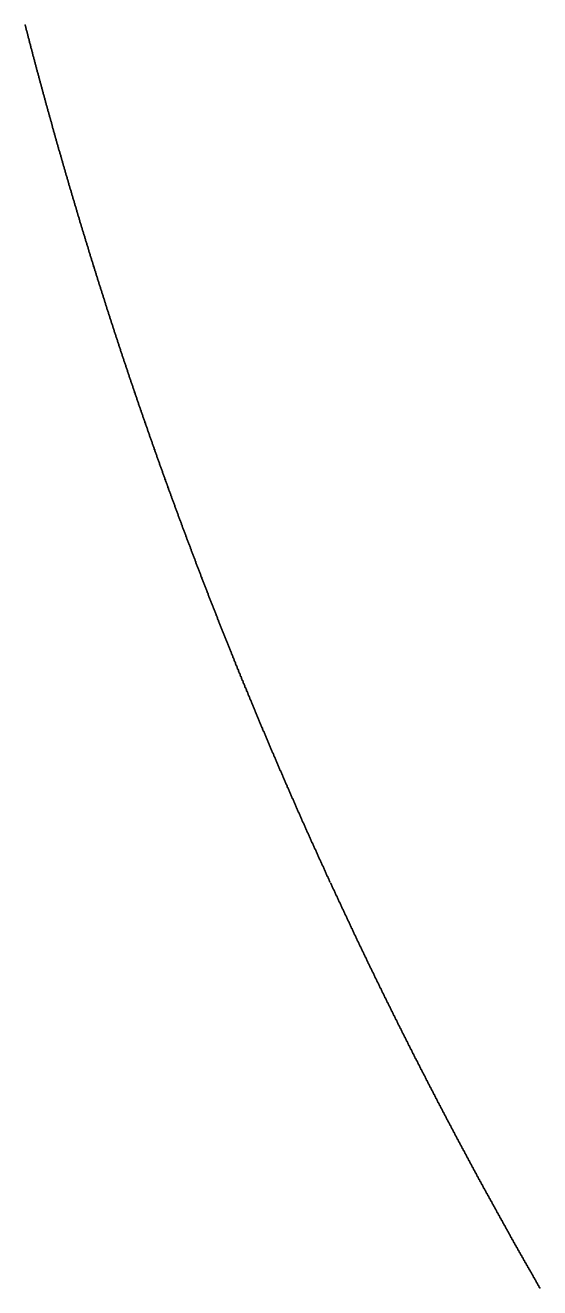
# Model space of a CAD drawing. Header units: metres. Extents: x -42.2 to 42, y -42.2 to 42.1.
# Drawn here: x -40.83 to -36.54, y -21.09 to -10.57 of the extents above; entities that cross this region are included whole.
import ezdxf

# ---------------------------------------------------------------- set-up
doc = ezdxf.new("R2010")
doc.units = ezdxf.units.M

msp = doc.modelspace()

# ---------------------------------------------------------------- linework, layer by layer
for p in [(-40.832, -10.568), (-40.83, -10.575), (-40.828, -10.583), (-40.826, -10.59), (-40.824, -10.597), (-40.823, -10.604), (-40.821, -10.611), (-40.819, -10.618), (-40.817, -10.625), (-40.815, -10.632), (-40.813, -10.64), (-40.811, -10.647), (-40.81, -10.654), (-40.808, -10.661), (-40.806, -10.668), (-40.804, -10.675), (-40.802, -10.682), (-40.8, -10.689), (-40.798, -10.697), (-40.797, -10.704), (-40.795, -10.711), (-40.793, -10.718), (-40.791, -10.725), (-40.789, -10.732), (-40.787, -10.739), (-40.785, -10.746), (-40.784, -10.754), (-40.782, -10.761), (-40.78, -10.768), (-40.778, -10.775), (-40.776, -10.782), (-40.774, -10.789), (-40.772, -10.796), (-40.77, -10.803), (-40.769, -10.811), (-40.767, -10.818), (-40.765, -10.825), (-40.763, -10.832), (-40.761, -10.839), (-40.759, -10.846), (-40.757, -10.853), (-40.755, -10.86), (-40.754, -10.867), (-40.752, -10.875), (-40.75, -10.882), (-40.748, -10.889), (-40.746, -10.896), (-40.744, -10.903), (-40.742, -10.91), (-40.74, -10.917), (-40.738, -10.924), (-40.737, -10.931), (-40.735, -10.939), (-40.733, -10.946), (-40.731, -10.953), (-40.729, -10.96), (-40.727, -10.967), (-40.725, -10.974), (-40.723, -10.981), (-40.721, -10.988), (-40.719, -10.995), (-40.717, -11.003), (-40.716, -11.01), (-40.714, -11.017), (-40.712, -11.024), (-40.71, -11.031), (-40.708, -11.038), (-40.706, -11.045), (-40.704, -11.052), (-40.702, -11.059), (-40.7, -11.067), (-40.698, -11.074), (-40.696, -11.081), (-40.694, -11.088), (-40.693, -11.095), (-40.691, -11.102), (-40.689, -11.109), (-40.687, -11.116), (-40.685, -11.123), (-40.683, -11.13), (-40.681, -11.138), (-40.679, -11.145), (-40.677, -11.152), (-40.675, -11.159), (-40.673, -11.166), (-40.671, -11.173), (-40.669, -11.18), (-40.667, -11.187), (-40.665, -11.194), (-40.663, -11.201), (-40.662, -11.209), (-40.66, -11.216), (-40.658, -11.223), (-40.656, -11.23), (-40.654, -11.237), (-40.652, -11.244), (-40.65, -11.251), (-40.648, -11.258), (-40.646, -11.265), (-40.644, -11.272), (-40.642, -11.28), (-40.64, -11.287), (-40.638, -11.294), (-40.636, -11.301), (-40.634, -11.308), (-40.632, -11.315), (-40.63, -11.322), (-40.628, -11.329), (-40.626, -11.336), (-40.624, -11.343), (-40.622, -11.35), (-40.62, -11.358), (-40.618, -11.365), (-40.616, -11.372), (-40.614, -11.379), (-40.612, -11.386), (-40.61, -11.393), (-40.608, -11.4), (-40.607, -11.407), (-40.605, -11.414), (-40.603, -11.421), (-40.601, -11.428), (-40.599, -11.436), (-40.597, -11.443), (-40.595, -11.45), (-40.593, -11.457), (-40.591, -11.464), (-40.589, -11.471), (-40.587, -11.478), (-40.585, -11.485), (-40.583, -11.492), (-40.581, -11.499), (-40.579, -11.506), (-40.577, -11.514), (-40.575, -11.521), (-40.573, -11.528), (-40.571, -11.535), (-40.569, -11.542), (-40.567, -11.549), (-40.565, -11.556), (-40.563, -11.563), (-40.561, -11.57), (-40.559, -11.577), (-40.557, -11.584), (-40.555, -11.591), (-40.553, -11.598), (-40.551, -11.606), (-40.549, -11.613), (-40.547, -11.62), (-40.544, -11.627), (-40.542, -11.634), (-40.54, -11.641), (-40.538, -11.648), (-40.536, -11.655), (-40.534, -11.662), (-40.532, -11.669), (-40.53, -11.676), (-40.528, -11.683), (-40.526, -11.691), (-40.524, -11.698), (-40.522, -11.705), (-40.52, -11.712), (-40.518, -11.719), (-40.516, -11.726), (-40.514, -11.733), (-40.512, -11.74), (-40.51, -11.747), (-40.508, -11.754), (-40.506, -11.761), (-40.504, -11.768), (-40.502, -11.775), (-40.5, -11.782), (-40.498, -11.79), (-40.496, -11.797), (-40.494, -11.804), (-40.492, -11.811), (-40.489, -11.818), (-40.487, -11.825), (-40.485, -11.832), (-40.483, -11.839), (-40.481, -11.846), (-40.479, -11.853), (-40.477, -11.86), (-40.475, -11.867), (-40.473, -11.874), (-40.471, -11.881), (-40.469, -11.888), (-40.467, -11.896), (-40.465, -11.903), (-40.463, -11.91), (-40.461, -11.917), (-40.459, -11.924), (-40.456, -11.931), (-40.454, -11.938), (-40.452, -11.945), (-40.45, -11.952), (-40.448, -11.959), (-40.446, -11.966), (-40.444, -11.973), (-40.442, -11.98), (-40.44, -11.987), (-40.438, -11.994), (-40.436, -12.001), (-40.434, -12.009), (-40.432, -12.016), (-40.429, -12.023), (-40.427, -12.03), (-40.425, -12.037), (-40.423, -12.044), (-40.421, -12.051), (-40.419, -12.058), (-40.417, -12.065), (-40.415, -12.072), (-40.413, -12.079), (-40.411, -12.086), (-40.408, -12.093), (-40.406, -12.1), (-40.404, -12.107), (-40.402, -12.114), (-40.4, -12.121), (-40.398, -12.128), (-40.396, -12.136), (-40.394, -12.143), (-40.392, -12.15), (-40.39, -12.157), (-40.387, -12.164), (-40.385, -12.171), (-40.383, -12.178), (-40.381, -12.185), (-40.379, -12.192), (-40.377, -12.199), (-40.375, -12.206), (-40.373, -12.213), (-40.37, -12.22), (-40.368, -12.227), (-40.366, -12.234), (-40.364, -12.241), (-40.362, -12.248), (-40.36, -12.255), (-40.358, -12.262), (-40.356, -12.269), (-40.353, -12.277), (-40.351, -12.284), (-40.349, -12.291), (-40.347, -12.298), (-40.345, -12.305), (-40.343, -12.312), (-40.341, -12.319), (-40.338, -12.326), (-40.336, -12.333), (-40.334, -12.34), (-40.332, -12.347), (-40.33, -12.354), (-40.328, -12.361), (-40.326, -12.368), (-40.323, -12.375), (-40.321, -12.382), (-40.319, -12.389), (-40.317, -12.396), (-40.315, -12.403), (-40.313, -12.41), (-40.31, -12.417), (-40.308, -12.424), (-40.306, -12.431), (-40.304, -12.438), (-40.302, -12.446), (-40.3, -12.453), (-40.298, -12.46), (-40.295, -12.467), (-40.293, -12.474), (-40.291, -12.481), (-40.289, -12.488), (-40.287, -12.495), (-40.285, -12.502), (-40.282, -12.509), (-40.28, -12.516), (-40.278, -12.523), (-40.276, -12.53), (-40.274, -12.537), (-40.271, -12.544), (-40.269, -12.551), (-40.267, -12.558), (-40.265, -12.565), (-40.263, -12.572), (-40.261, -12.579), (-40.258, -12.586), (-40.256, -12.593), (-40.254, -12.6), (-40.252, -12.607), (-40.25, -12.614), (-40.247, -12.621), (-40.245, -12.628), (-40.243, -12.635), (-40.241, -12.642), (-40.239, -12.649), (-40.236, -12.656), (-40.234, -12.663), (-40.232, -12.67), (-40.23, -12.678), (-40.228, -12.685), (-40.225, -12.692), (-40.223, -12.699), (-40.221, -12.706), (-40.219, -12.713), (-40.217, -12.72), (-40.214, -12.727), (-40.212, -12.734), (-40.21, -12.741), (-40.208, -12.748), (-40.205, -12.755), (-40.203, -12.762), (-40.201, -12.769), (-40.199, -12.776), (-40.197, -12.783), (-40.194, -12.79), (-40.192, -12.797), (-40.19, -12.804), (-40.188, -12.811), (-40.185, -12.818), (-40.183, -12.825), (-40.181, -12.832), (-40.179, -12.839), (-40.177, -12.846), (-40.174, -12.853), (-40.172, -12.86), (-40.17, -12.867), (-40.168, -12.874), (-40.165, -12.881), (-40.163, -12.888), (-40.161, -12.895), (-40.159, -12.902), (-40.156, -12.909), (-40.154, -12.916), (-40.152, -12.923), (-40.15, -12.93), (-40.147, -12.937), (-40.145, -12.944), (-40.143, -12.951), (-40.141, -12.958), (-40.138, -12.965), (-40.136, -12.972), (-40.134, -12.979), (-40.132, -12.986), (-40.129, -12.993), (-40.127, -13), (-40.125, -13.007), (-40.123, -13.014), (-40.12, -13.021), (-40.118, -13.028), (-40.116, -13.035), (-40.114, -13.042), (-40.111, -13.049), (-40.109, -13.056), (-40.107, -13.063), (-40.104, -13.07), (-40.102, -13.077), (-40.1, -13.084), (-40.098, -13.091), (-40.095, -13.098), (-40.093, -13.105), (-40.091, -13.112), (-40.089, -13.119), (-40.086, -13.126), (-40.084, -13.133), (-40.082, -13.14), (-40.079, -13.147), (-40.077, -13.154), (-40.075, -13.161), (-40.073, -13.168), (-40.07, -13.175), (-40.068, -13.182), (-40.066, -13.189), (-40.063, -13.196), (-40.061, -13.203), (-40.059, -13.21), (-40.057, -13.217), (-40.054, -13.224), (-40.052, -13.231), (-40.05, -13.238), (-40.047, -13.245), (-40.045, -13.252), (-40.043, -13.259), (-40.04, -13.266), (-40.038, -13.273), (-40.036, -13.28), (-40.033, -13.287), (-40.031, -13.294), (-40.029, -13.301), (-40.027, -13.308), (-40.024, -13.315), (-40.022, -13.322), (-40.02, -13.329), (-40.017, -13.336), (-40.015, -13.343), (-40.013, -13.35), (-40.01, -13.357), (-40.008, -13.364), (-40.006, -13.371), (-40.003, -13.378), (-40.001, -13.385), (-39.999, -13.392), (-39.996, -13.399), (-39.994, -13.406), (-39.992, -13.413), (-39.989, -13.42), (-39.987, -13.427), (-39.985, -13.434), (-39.982, -13.441), (-39.98, -13.448), (-39.978, -13.455), (-39.975, -13.462), (-39.973, -13.469), (-39.971, -13.476), (-39.968, -13.483), (-39.966, -13.49), (-39.964, -13.497), (-39.961, -13.504), (-39.959, -13.511), (-39.957, -13.518), (-39.954, -13.525), (-39.952, -13.532), (-39.95, -13.538), (-39.947, -13.545), (-39.945, -13.552), (-39.942, -13.559), (-39.94, -13.566), (-39.938, -13.573), (-39.935, -13.58), (-39.933, -13.587), (-39.931, -13.594), (-39.928, -13.601), (-39.926, -13.608), (-39.924, -13.615), (-39.921, -13.622), (-39.919, -13.629), (-39.916, -13.636), (-39.914, -13.643), (-39.912, -13.65), (-39.909, -13.657), (-39.907, -13.664), (-39.905, -13.671), (-39.902, -13.678), (-39.9, -13.685), (-39.897, -13.692), (-39.895, -13.699), (-39.893, -13.706), (-39.89, -13.713), (-39.888, -13.72), (-39.886, -13.727), (-39.883, -13.734), (-39.881, -13.741), (-39.878, -13.748), (-39.876, -13.755), (-39.874, -13.761), (-39.871, -13.768), (-39.869, -13.775), (-39.866, -13.782), (-39.864, -13.789), (-39.862, -13.796), (-39.859, -13.803), (-39.857, -13.81), (-39.854, -13.817), (-39.852, -13.824), (-39.85, -13.831), (-39.847, -13.838), (-39.845, -13.845), (-39.842, -13.852), (-39.84, -13.859), (-39.838, -13.866), (-39.835, -13.873), (-39.833, -13.88), (-39.83, -13.887), (-39.828, -13.894), (-39.825, -13.901), (-39.823, -13.908), (-39.821, -13.915), (-39.818, -13.922), (-39.816, -13.928), (-39.813, -13.935), (-39.811, -13.942), (-39.809, -13.949), (-39.806, -13.956), (-39.804, -13.963), (-39.801, -13.97), (-39.799, -13.977), (-39.796, -13.984), (-39.794, -13.991), (-39.792, -13.998), (-39.789, -14.005), (-39.787, -14.012), (-39.784, -14.019), (-39.782, -14.026), (-39.779, -14.033), (-39.777, -14.04), (-39.774, -14.047), (-39.772, -14.054), (-39.77, -14.06), (-39.767, -14.067), (-39.765, -14.074), (-39.762, -14.081), (-39.76, -14.088), (-39.757, -14.095), (-39.755, -14.102), (-39.752, -14.109), (-39.75, -14.116), (-39.748, -14.123), (-39.745, -14.13), (-39.743, -14.137), (-39.74, -14.144), (-39.738, -14.151), (-39.735, -14.158), (-39.733, -14.165), (-39.73, -14.172), (-39.728, -14.178), (-39.725, -14.185), (-39.723, -14.192), (-39.72, -14.199), (-39.718, -14.206), (-39.715, -14.213), (-39.713, -14.22), (-39.711, -14.227), (-39.708, -14.234), (-39.706, -14.241), (-39.703, -14.248), (-39.701, -14.255), (-39.698, -14.262), (-39.696, -14.269), (-39.693, -14.276), (-39.691, -14.282), (-39.688, -14.289), (-39.686, -14.296), (-39.683, -14.303), (-39.681, -14.31), (-39.678, -14.317), (-39.676, -14.324), (-39.673, -14.331), (-39.671, -14.338), (-39.668, -14.345), (-39.666, -14.352), (-39.663, -14.359), (-39.661, -14.366), (-39.658, -14.373), (-39.656, -14.379), (-39.653, -14.386), (-39.651, -14.393), (-39.648, -14.4), (-39.646, -14.407), (-39.643, -14.414), (-39.641, -14.421), (-39.638, -14.428), (-39.636, -14.435), (-39.633, -14.442), (-39.631, -14.449), (-39.628, -14.456), (-39.626, -14.462), (-39.623, -14.469), (-39.621, -14.476), (-39.618, -14.483), (-39.616, -14.49), (-39.613, -14.497), (-39.611, -14.504), (-39.608, -14.511), (-39.606, -14.518), (-39.603, -14.525), (-39.6, -14.532), (-39.598, -14.539), (-39.595, -14.545), (-39.593, -14.552), (-39.59, -14.559), (-39.588, -14.566), (-39.585, -14.573), (-39.583, -14.58), (-39.58, -14.587), (-39.578, -14.594), (-39.575, -14.601), (-39.573, -14.608), (-39.57, -14.615), (-39.568, -14.622), (-39.565, -14.628), (-39.562, -14.635), (-39.56, -14.642), (-39.557, -14.649), (-39.555, -14.656), (-39.552, -14.663), (-39.55, -14.67), (-39.547, -14.677), (-39.545, -14.684), (-39.542, -14.691), (-39.539, -14.697), (-39.537, -14.704), (-39.534, -14.711), (-39.532, -14.718), (-39.529, -14.725), (-39.527, -14.732), (-39.524, -14.739), (-39.522, -14.746), (-39.519, -14.753), (-39.516, -14.76), (-39.514, -14.767), (-39.511, -14.773), (-39.509, -14.78), (-39.506, -14.787), (-39.504, -14.794), (-39.501, -14.801), (-39.498, -14.808), (-39.496, -14.815), (-39.493, -14.822), (-39.491, -14.829), (-39.488, -14.835), (-39.486, -14.842), (-39.483, -14.849), (-39.48, -14.856), (-39.478, -14.863), (-39.475, -14.87), (-39.473, -14.877), (-39.47, -14.884), (-39.467, -14.891), (-39.465, -14.898), (-39.462, -14.904), (-39.46, -14.911), (-39.457, -14.918), (-39.454, -14.925), (-39.452, -14.932), (-39.449, -14.939), (-39.447, -14.946), (-39.444, -14.953), (-39.441, -14.96), (-39.439, -14.966), (-39.436, -14.973), (-39.434, -14.98), (-39.431, -14.987), (-39.428, -14.994), (-39.426, -15.001), (-39.423, -15.008), (-39.421, -15.015), (-39.418, -15.021), (-39.415, -15.028), (-39.413, -15.035), (-39.41, -15.042), (-39.408, -15.049), (-39.405, -15.056), (-39.402, -15.063), (-39.4, -15.07), (-39.397, -15.077), (-39.394, -15.083), (-39.392, -15.09), (-39.389, -15.097), (-39.387, -15.104), (-39.384, -15.111), (-39.381, -15.118), (-39.379, -15.125), (-39.376, -15.132), (-39.373, -15.138), (-39.371, -15.145), (-39.368, -15.152), (-39.366, -15.159), (-39.363, -15.166), (-39.36, -15.173), (-39.358, -15.18), (-39.355, -15.187), (-39.352, -15.193), (-39.35, -15.2), (-39.347, -15.207), (-39.344, -15.214), (-39.342, -15.221), (-39.339, -15.228), (-39.336, -15.235), (-39.334, -15.241), (-39.331, -15.248), (-39.328, -15.255), (-39.326, -15.262), (-39.323, -15.269), (-39.321, -15.276), (-39.318, -15.283), (-39.315, -15.29), (-39.313, -15.296), (-39.31, -15.303), (-39.307, -15.31), (-39.305, -15.317), (-39.302, -15.324), (-39.299, -15.331), (-39.297, -15.338), (-39.294, -15.344), (-39.291, -15.351), (-39.289, -15.358), (-39.286, -15.365), (-39.283, -15.372), (-39.281, -15.379), (-39.278, -15.386), (-39.275, -15.392), (-39.273, -15.399), (-39.27, -15.406), (-39.267, -15.413), (-39.264, -15.42), (-39.262, -15.427), (-39.259, -15.434), (-39.256, -15.44), (-39.254, -15.447), (-39.251, -15.454), (-39.248, -15.461), (-39.246, -15.468), (-39.243, -15.475), (-39.24, -15.482), (-39.238, -15.488), (-39.235, -15.495), (-39.232, -15.502), (-39.229, -15.509), (-39.227, -15.516), (-39.224, -15.523), (-39.221, -15.53), (-39.219, -15.536), (-39.216, -15.543), (-39.213, -15.55), (-39.211, -15.557), (-39.208, -15.564), (-39.205, -15.571), (-39.202, -15.577), (-39.2, -15.584), (-39.197, -15.591), (-39.194, -15.598), (-39.192, -15.605), (-39.189, -15.612), (-39.186, -15.619), (-39.183, -15.625), (-39.181, -15.632), (-39.178, -15.639), (-39.175, -15.646), (-39.173, -15.653), (-39.17, -15.66), (-39.167, -15.666), (-39.164, -15.673), (-39.162, -15.68), (-39.159, -15.687), (-39.156, -15.694), (-39.153, -15.701), (-39.151, -15.707), (-39.148, -15.714), (-39.145, -15.721), (-39.143, -15.728), (-39.14, -15.735), (-39.137, -15.742), (-39.134, -15.748), (-39.132, -15.755), (-39.129, -15.762), (-39.126, -15.769), (-39.123, -15.776), (-39.121, -15.783), (-39.118, -15.789), (-39.115, -15.796), (-39.112, -15.803), (-39.11, -15.81), (-39.107, -15.817), (-39.104, -15.824), (-39.101, -15.83), (-39.099, -15.837), (-39.096, -15.844), (-39.093, -15.851), (-39.09, -15.858), (-39.088, -15.865), (-39.085, -15.871), (-39.082, -15.878), (-39.079, -15.885), (-39.077, -15.892), (-39.074, -15.899), (-39.071, -15.906), (-39.068, -15.912), (-39.065, -15.919), (-39.063, -15.926), (-39.06, -15.933), (-39.057, -15.94), (-39.054, -15.946), (-39.052, -15.953), (-39.049, -15.96), (-39.046, -15.967), (-39.043, -15.974), (-39.04, -15.981), (-39.038, -15.987), (-39.035, -15.994), (-39.032, -16.001), (-39.029, -16.008), (-39.027, -16.015), (-39.024, -16.021), (-39.021, -16.028), (-39.018, -16.035), (-39.015, -16.042), (-39.013, -16.049), (-39.01, -16.055), (-39.007, -16.062), (-39.004, -16.069), (-39.001, -16.076), (-38.999, -16.083), (-38.996, -16.09), (-38.993, -16.096), (-38.99, -16.103), (-38.987, -16.11), (-38.985, -16.117), (-38.982, -16.124), (-38.979, -16.13), (-38.976, -16.137), (-38.973, -16.144), (-38.971, -16.151), (-38.968, -16.158), (-38.965, -16.164), (-38.962, -16.171), (-38.959, -16.178), (-38.957, -16.185), (-38.954, -16.192), (-38.951, -16.198), (-38.948, -16.205), (-38.945, -16.212), (-38.942, -16.219), (-38.94, -16.226), (-38.937, -16.232), (-38.934, -16.239), (-38.931, -16.246), (-38.928, -16.253), (-38.925, -16.26), (-38.923, -16.266), (-38.92, -16.273), (-38.917, -16.28), (-38.914, -16.287), (-38.911, -16.294), (-38.909, -16.3), (-38.906, -16.307), (-38.903, -16.314), (-38.9, -16.321), (-38.897, -16.328), (-38.894, -16.334), (-38.891, -16.341), (-38.889, -16.348), (-38.886, -16.355), (-38.883, -16.362), (-38.88, -16.368), (-38.877, -16.375), (-38.874, -16.382), (-38.872, -16.389), (-38.869, -16.395), (-38.866, -16.402), (-38.863, -16.409), (-38.86, -16.416), (-38.857, -16.423), (-38.854, -16.429), (-38.852, -16.436), (-38.849, -16.443), (-38.846, -16.45), (-38.843, -16.457), (-38.84, -16.463), (-38.837, -16.47), (-38.834, -16.477), (-38.831, -16.484), (-38.829, -16.49), (-38.826, -16.497), (-38.823, -16.504), (-38.82, -16.511), (-38.817, -16.518), (-38.814, -16.524), (-38.811, -16.531), (-38.809, -16.538), (-38.806, -16.545), (-38.803, -16.551), (-38.8, -16.558), (-38.797, -16.565), (-38.794, -16.572), (-38.791, -16.579), (-38.788, -16.585), (-38.785, -16.592), (-38.783, -16.599), (-38.78, -16.606), (-38.777, -16.612), (-38.774, -16.619), (-38.771, -16.626), (-38.768, -16.633), (-38.765, -16.639), (-38.762, -16.646), (-38.759, -16.653), (-38.757, -16.66), (-38.754, -16.667), (-38.751, -16.673), (-38.748, -16.68), (-38.745, -16.687), (-38.742, -16.694), (-38.739, -16.7), (-38.736, -16.707), (-38.733, -16.714), (-38.73, -16.721), (-38.727, -16.727), (-38.725, -16.734), (-38.722, -16.741), (-38.719, -16.748), (-38.716, -16.754), (-38.713, -16.761), (-38.71, -16.768), (-38.707, -16.775), (-38.704, -16.782), (-38.701, -16.788), (-38.698, -16.795), (-38.695, -16.802), (-38.692, -16.809), (-38.69, -16.815), (-38.687, -16.822), (-38.684, -16.829), (-38.681, -16.836), (-38.678, -16.842), (-38.675, -16.849), (-38.672, -16.856), (-38.669, -16.863), (-38.666, -16.869), (-38.663, -16.876), (-38.66, -16.883), (-38.657, -16.89), (-38.654, -16.896), (-38.651, -16.903), (-38.648, -16.91), (-38.646, -16.917), (-38.643, -16.923), (-38.64, -16.93), (-38.637, -16.937), (-38.634, -16.944), (-38.631, -16.95), (-38.628, -16.957), (-38.625, -16.964), (-38.622, -16.971), (-38.619, -16.977), (-38.616, -16.984), (-38.613, -16.991), (-38.61, -16.998), (-38.607, -17.004), (-38.604, -17.011), (-38.601, -17.018), (-38.598, -17.024), (-38.595, -17.031), (-38.592, -17.038), (-38.589, -17.045), (-38.586, -17.051), (-38.583, -17.058), (-38.58, -17.065), (-38.577, -17.072), (-38.575, -17.078), (-38.572, -17.085), (-38.569, -17.092), (-38.566, -17.099), (-38.563, -17.105), (-38.56, -17.112), (-38.557, -17.119), (-38.554, -17.126), (-38.551, -17.132), (-38.548, -17.139), (-38.545, -17.146), (-38.542, -17.152), (-38.539, -17.159), (-38.536, -17.166), (-38.533, -17.173), (-38.53, -17.179), (-38.527, -17.186), (-38.524, -17.193), (-38.521, -17.2), (-38.518, -17.206), (-38.515, -17.213), (-38.512, -17.22), (-38.509, -17.226), (-38.506, -17.233), (-38.503, -17.24), (-38.5, -17.247), (-38.497, -17.253), (-38.494, -17.26), (-38.491, -17.267), (-38.488, -17.274), (-38.485, -17.28), (-38.482, -17.287), (-38.479, -17.294), (-38.476, -17.3), (-38.473, -17.307), (-38.47, -17.314), (-38.467, -17.321), (-38.464, -17.327), (-38.461, -17.334), (-38.458, -17.341), (-38.455, -17.347), (-38.452, -17.354), (-38.449, -17.361), (-38.446, -17.368), (-38.443, -17.374), (-38.44, -17.381), (-38.437, -17.388), (-38.434, -17.394), (-38.431, -17.401), (-38.427, -17.408), (-38.424, -17.415), (-38.421, -17.421), (-38.418, -17.428), (-38.415, -17.435), (-38.412, -17.441), (-38.409, -17.448), (-38.406, -17.455), (-38.403, -17.462), (-38.4, -17.468), (-38.397, -17.475), (-38.394, -17.482), (-38.391, -17.488), (-38.388, -17.495), (-38.385, -17.502), (-38.382, -17.508), (-38.379, -17.515), (-38.376, -17.522), (-38.373, -17.529), (-38.37, -17.535), (-38.367, -17.542), (-38.364, -17.549), (-38.361, -17.555), (-38.358, -17.562), (-38.354, -17.569), (-38.351, -17.575), (-38.348, -17.582), (-38.345, -17.589), (-38.342, -17.596), (-38.339, -17.602), (-38.336, -17.609), (-38.333, -17.616), (-38.33, -17.622), (-38.327, -17.629), (-38.324, -17.636), (-38.321, -17.642), (-38.318, -17.649), (-38.315, -17.656), (-38.312, -17.662), (-38.308, -17.669), (-38.305, -17.676), (-38.302, -17.683), (-38.299, -17.689), (-38.296, -17.696), (-38.293, -17.703), (-38.29, -17.709), (-38.284, -17.723), (-38.281, -17.729), (-38.278, -17.736), (-38.275, -17.743), (-38.271, -17.749), (-38.268, -17.756), (-38.265, -17.763), (-38.262, -17.769), (-38.259, -17.776), (-38.256, -17.783), (-38.253, -17.789), (-38.25, -17.796), (-38.247, -17.803), (-38.244, -17.809), (-38.241, -17.816), (-38.237, -17.823), (-38.234, -17.829), (-38.231, -17.836), (-38.228, -17.843), (-38.225, -17.849), (-38.222, -17.856), (-38.219, -17.863), (-38.216, -17.87), (-38.213, -17.876), (-38.209, -17.883), (-38.206, -17.89), (-38.203, -17.896), (-38.2, -17.903), (-38.197, -17.91), (-38.194, -17.916), (-38.191, -17.923), (-38.188, -17.93), (-38.185, -17.936), (-38.181, -17.943), (-38.178, -17.95), (-38.175, -17.956), (-38.172, -17.963), (-38.169, -17.969), (-38.166, -17.976), (-38.163, -17.983), (-38.16, -17.989), (-38.156, -17.996), (-38.153, -18.003), (-38.15, -18.009), (-38.147, -18.016), (-38.144, -18.023), (-38.141, -18.029), (-38.138, -18.036), (-38.134, -18.043), (-38.131, -18.049), (-38.128, -18.056), (-38.125, -18.063), (-38.122, -18.069), (-38.119, -18.076), (-38.116, -18.083), (-38.112, -18.089), (-38.109, -18.096), (-38.106, -18.103), (-38.103, -18.109), (-38.1, -18.116), (-38.097, -18.123), (-38.094, -18.129), (-38.09, -18.136), (-38.087, -18.143), (-38.084, -18.149), (-38.081, -18.156), (-38.078, -18.162), (-38.075, -18.169), (-38.071, -18.176), (-38.068, -18.182), (-38.065, -18.189), (-38.062, -18.196), (-38.059, -18.202), (-38.056, -18.209), (-38.053, -18.216), (-38.049, -18.222), (-38.046, -18.229), (-38.043, -18.236), (-38.04, -18.242), (-38.037, -18.249), (-38.033, -18.255), (-38.03, -18.262), (-38.027, -18.269), (-38.024, -18.275), (-38.021, -18.282), (-38.018, -18.289), (-38.014, -18.295), (-38.011, -18.302), (-38.008, -18.309), (-38.005, -18.315), (-38.002, -18.322), (-37.998, -18.328), (-37.995, -18.335), (-37.992, -18.342), (-37.989, -18.348), (-37.986, -18.355), (-37.983, -18.362), (-37.979, -18.368), (-37.976, -18.375), (-37.973, -18.381), (-37.97, -18.388), (-37.967, -18.395), (-37.963, -18.401), (-37.96, -18.408), (-37.957, -18.415), (-37.954, -18.421), (-37.951, -18.428), (-37.947, -18.434), (-37.944, -18.441), (-37.941, -18.448), (-37.938, -18.454), (-37.934, -18.461), (-37.931, -18.468), (-37.928, -18.474), (-37.925, -18.481), (-37.922, -18.487), (-37.918, -18.494), (-37.915, -18.501), (-37.912, -18.507), (-37.909, -18.514), (-37.906, -18.521), (-37.902, -18.527), (-37.899, -18.534), (-37.896, -18.54), (-37.893, -18.547), (-37.889, -18.554), (-37.886, -18.56), (-37.883, -18.567), (-37.88, -18.573), (-37.876, -18.58), (-37.873, -18.587), (-37.87, -18.593), (-37.867, -18.6), (-37.864, -18.606), (-37.86, -18.613), (-37.857, -18.62), (-37.854, -18.626), (-37.851, -18.633), (-37.847, -18.64), (-37.844, -18.646), (-37.841, -18.653), (-37.838, -18.659), (-37.834, -18.666), (-37.831, -18.673), (-37.828, -18.679), (-37.825, -18.686), (-37.821, -18.692), (-37.818, -18.699), (-37.815, -18.706), (-37.812, -18.712), (-37.808, -18.719), (-37.805, -18.725), (-37.802, -18.732), (-37.799, -18.739), (-37.795, -18.745), (-37.792, -18.752), (-37.789, -18.758), (-37.786, -18.765), (-37.782, -18.772), (-37.779, -18.778), (-37.776, -18.785), (-37.772, -18.791), (-37.769, -18.798), (-37.766, -18.804), (-37.763, -18.811), (-37.759, -18.818), (-37.756, -18.824), (-37.753, -18.831), (-37.75, -18.837), (-37.746, -18.844), (-37.743, -18.851), (-37.74, -18.857), (-37.736, -18.864), (-37.733, -18.87), (-37.73, -18.877), (-37.727, -18.884), (-37.723, -18.89), (-37.72, -18.897), (-37.717, -18.903), (-37.713, -18.91), (-37.71, -18.916), (-37.707, -18.923), (-37.704, -18.93), (-37.7, -18.936), (-37.697, -18.943), (-37.694, -18.949), (-37.69, -18.956), (-37.687, -18.963), (-37.684, -18.969), (-37.68, -18.976), (-37.677, -18.982), (-37.674, -18.989), (-37.671, -18.995), (-37.667, -19.002), (-37.664, -19.009), (-37.661, -19.015), (-37.657, -19.022), (-37.654, -19.028), (-37.651, -19.035), (-37.647, -19.041), (-37.644, -19.048), (-37.641, -19.055), (-37.637, -19.061), (-37.634, -19.068), (-37.631, -19.074), (-37.627, -19.081), (-37.624, -19.087), (-37.621, -19.094), (-37.618, -19.101), (-37.614, -19.107), (-37.611, -19.114), (-37.608, -19.12), (-37.604, -19.127), (-37.601, -19.133), (-37.598, -19.14), (-37.594, -19.146), (-37.591, -19.153), (-37.588, -19.16), (-37.584, -19.166), (-37.581, -19.173), (-37.578, -19.179), (-37.574, -19.186), (-37.571, -19.192), (-37.568, -19.199), (-37.564, -19.206), (-37.561, -19.212), (-37.558, -19.219), (-37.554, -19.225), (-37.551, -19.232), (-37.547, -19.238), (-37.544, -19.245), (-37.541, -19.251), (-37.537, -19.258), (-37.534, -19.264), (-37.531, -19.271), (-37.527, -19.278), (-37.524, -19.284), (-37.521, -19.291), (-37.517, -19.297), (-37.514, -19.304), (-37.511, -19.31), (-37.507, -19.317), (-37.504, -19.323), (-37.5, -19.33), (-37.497, -19.337), (-37.494, -19.343), (-37.49, -19.35), (-37.487, -19.356), (-37.484, -19.363), (-37.48, -19.369), (-37.477, -19.376), (-37.474, -19.382), (-37.47, -19.389), (-37.467, -19.395), (-37.463, -19.402), (-37.46, -19.408), (-37.457, -19.415), (-37.453, -19.422), (-37.45, -19.428), (-37.447, -19.435), (-37.443, -19.441), (-37.44, -19.448), (-37.436, -19.454), (-37.433, -19.461), (-37.43, -19.467), (-37.426, -19.474), (-37.423, -19.48), (-37.419, -19.487), (-37.416, -19.493), (-37.413, -19.5), (-37.409, -19.506), (-37.406, -19.513), (-37.402, -19.52), (-37.399, -19.526), (-37.396, -19.533), (-37.392, -19.539), (-37.389, -19.546), (-37.385, -19.552), (-37.382, -19.559), (-37.379, -19.565), (-37.375, -19.572), (-37.372, -19.578), (-37.368, -19.585), (-37.365, -19.591), (-37.362, -19.598), (-37.358, -19.604), (-37.355, -19.611), (-37.351, -19.617), (-37.348, -19.624), (-37.345, -19.63), (-37.341, -19.637), (-37.338, -19.643), (-37.334, -19.65), (-37.331, -19.656), (-37.327, -19.663), (-37.324, -19.67), (-37.321, -19.676), (-37.317, -19.683), (-37.314, -19.689), (-37.31, -19.696), (-37.307, -19.702), (-37.304, -19.709), (-37.3, -19.715), (-37.297, -19.722), (-37.293, -19.728), (-37.29, -19.735), (-37.286, -19.741), (-37.283, -19.748), (-37.279, -19.754), (-37.276, -19.761), (-37.273, -19.767), (-37.269, -19.774), (-37.266, -19.78), (-37.262, -19.787), (-37.259, -19.793), (-37.255, -19.8), (-37.252, -19.806), (-37.248, -19.813), (-37.245, -19.819), (-37.242, -19.826), (-37.238, -19.832), (-37.235, -19.839), (-37.231, -19.845), (-37.228, -19.852), (-37.224, -19.858), (-37.221, -19.865), (-37.217, -19.871), (-37.214, -19.878), (-37.21, -19.884), (-37.207, -19.891), (-37.204, -19.897), (-37.2, -19.904), (-37.197, -19.91), (-37.193, -19.917), (-37.19, -19.923), (-37.186, -19.93), (-37.183, -19.936), (-37.179, -19.943), (-37.176, -19.949), (-37.172, -19.956), (-37.169, -19.962), (-37.165, -19.969), (-37.162, -19.975), (-37.158, -19.982), (-37.155, -19.988), (-37.152, -19.994), (-37.148, -20.001), (-37.145, -20.007), (-37.141, -20.014), (-37.138, -20.02), (-37.134, -20.027), (-37.131, -20.033), (-37.127, -20.04), (-37.124, -20.046), (-37.12, -20.053), (-37.117, -20.059), (-37.113, -20.066), (-37.11, -20.072), (-37.106, -20.079), (-37.103, -20.085), (-37.099, -20.092), (-37.096, -20.098), (-37.092, -20.105), (-37.089, -20.111), (-37.085, -20.118), (-37.082, -20.124), (-37.078, -20.131), (-37.075, -20.137), (-37.071, -20.143), (-37.068, -20.15), (-37.064, -20.156), (-37.061, -20.163), (-37.057, -20.169), (-37.054, -20.176), (-37.05, -20.182), (-37.047, -20.189), (-37.043, -20.195), (-37.04, -20.202), (-37.036, -20.208), (-37.033, -20.215), (-37.029, -20.221), (-37.026, -20.228), (-37.022, -20.234), (-37.018, -20.24), (-37.015, -20.247), (-37.011, -20.253), (-37.008, -20.26), (-37.004, -20.266), (-37.001, -20.273), (-36.997, -20.279), (-36.994, -20.286), (-36.99, -20.292), (-36.987, -20.299), (-36.983, -20.305), (-36.98, -20.311), (-36.976, -20.318), (-36.973, -20.324), (-36.969, -20.331), (-36.966, -20.337), (-36.962, -20.344), (-36.958, -20.35), (-36.955, -20.357), (-36.951, -20.363), (-36.948, -20.37), (-36.944, -20.376), (-36.941, -20.382), (-36.937, -20.389), (-36.934, -20.395), (-36.93, -20.402), (-36.927, -20.408), (-36.923, -20.415), (-36.919, -20.421), (-36.916, -20.428), (-36.912, -20.434), (-36.909, -20.44), (-36.905, -20.447), (-36.902, -20.453), (-36.898, -20.46), (-36.895, -20.466), (-36.891, -20.473), (-36.887, -20.479), (-36.884, -20.486), (-36.88, -20.492), (-36.877, -20.498), (-36.873, -20.505), (-36.87, -20.511), (-36.866, -20.518), (-36.862, -20.524), (-36.859, -20.531), (-36.855, -20.537), (-36.852, -20.543), (-36.848, -20.55), (-36.845, -20.556), (-36.841, -20.563), (-36.837, -20.569), (-36.834, -20.576), (-36.83, -20.582), (-36.827, -20.588), (-36.823, -20.595), (-36.819, -20.601), (-36.816, -20.608), (-36.812, -20.614), (-36.809, -20.621), (-36.805, -20.627), (-36.802, -20.633), (-36.798, -20.64), (-36.794, -20.646), (-36.791, -20.653), (-36.787, -20.659), (-36.784, -20.666), (-36.78, -20.672), (-36.776, -20.678), (-36.773, -20.685), (-36.769, -20.691), (-36.766, -20.698), (-36.762, -20.704), (-36.758, -20.71), (-36.755, -20.717), (-36.751, -20.723), (-36.748, -20.73), (-36.744, -20.736), (-36.74, -20.743), (-36.737, -20.749), (-36.733, -20.755), (-36.729, -20.762), (-36.726, -20.768), (-36.722, -20.775), (-36.719, -20.781), (-36.715, -20.787), (-36.711, -20.794), (-36.708, -20.8), (-36.704, -20.807), (-36.701, -20.813), (-36.697, -20.819), (-36.693, -20.826), (-36.69, -20.832), (-36.686, -20.839), (-36.682, -20.845), (-36.679, -20.851), (-36.675, -20.858), (-36.672, -20.864), (-36.668, -20.871), (-36.664, -20.877), (-36.661, -20.883), (-36.657, -20.89), (-36.653, -20.896), (-36.65, -20.903), (-36.646, -20.909), (-36.642, -20.915), (-36.639, -20.922), (-36.635, -20.928), (-36.632, -20.935), (-36.628, -20.941), (-36.624, -20.947), (-36.621, -20.954), (-36.617, -20.96), (-36.613, -20.967), (-36.61, -20.973), (-36.606, -20.979), (-36.602, -20.986), (-36.599, -20.992), (-36.595, -20.998), (-36.591, -21.005), (-36.588, -21.011), (-36.584, -21.018), (-36.58, -21.024), (-36.577, -21.03), (-36.573, -21.037), (-36.569, -21.043), (-36.566, -21.05), (-36.562, -21.056), (-36.558, -21.062), (-36.555, -21.069), (-36.551, -21.075), (-36.547, -21.081), (-36.544, -21.088), (-36.54, -21.094)]:
    msp.add_point(p)

doc.saveas('drawing.dxf')
